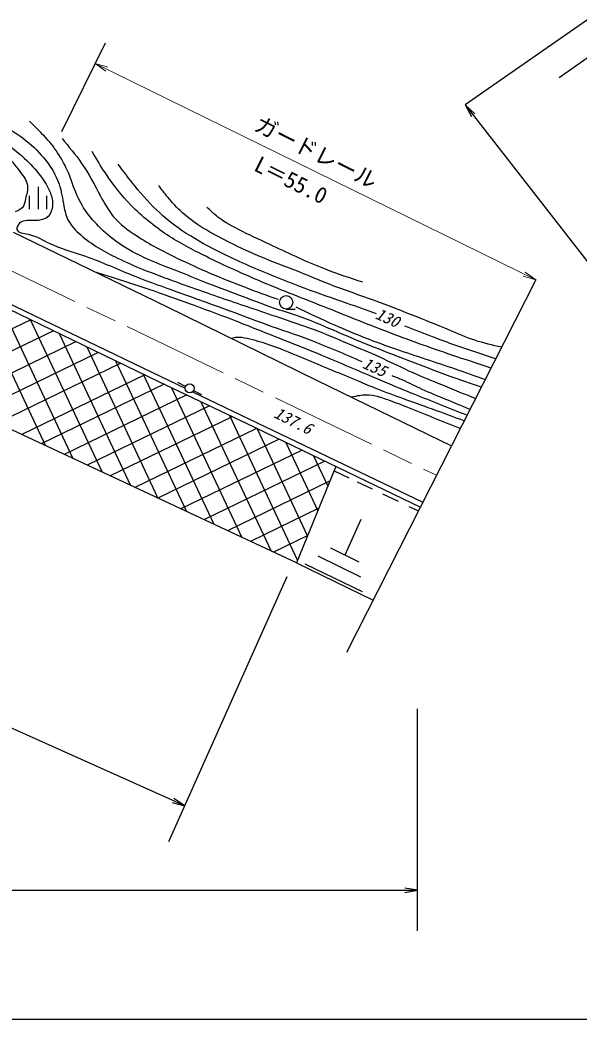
# Model space of a CAD drawing. Units: millimetres, scale not verified. Extents: x 40000 to 680000, y 20000 to 380000.
# Drawn here: x 191001 to 253872, y 205000 to 317316 of the extents above; entities that cross this region are included whole.
import ezdxf
from ezdxf.enums import TextEntityAlignment as Align

# ---------------------------------------------------------------- set-up
doc = ezdxf.new("R2010")
doc.units = ezdxf.units.MM
doc.header["$LTSCALE"] = 1000
doc.linetypes.add('CHAIN', pattern=[18.5, 12, -1.5, 3.5, -1.5])
for name, color, linetype, lineweight in [('M-BGD', 7, 'Continuous', 25), ('M-BMK', 2, 'CHAIN', 13), ('M-BMK-SRVR', 3, 'Continuous', 25), ('M-STR-STR3', 7, 'Continuous', 25), ('M-TTL-BAND', 7, 'Continuous', 25), ('M-TTL-TXT', 7, 'Continuous', 13)]:
    doc.layers.add(name, color=color, linetype=linetype, lineweight=lineweight)
doc.styles.add('ＭＳ ゴシック', font='')
doc.styles.get('ＭＳ ゴシック').set_extended_font_data('MS Gothic')

# ---------------------------------------------------------------- blocks, each defined once
blk = doc.blocks.new('open_arrow')
at = {"color": 0, "linetype": 'Continuous', "lineweight": -2}
blk.add_lwpolyline([(7.5, 1.25), (0, 0), (7.5, -1.25)], dxfattribs=at)

msp = doc.modelspace()

# ---------------------------------------------------------------- linework, layer by layer
at = {"layer": 'M-BGD'}
for p, q in [((193034, 298547), (193034, 296047)), ((192034, 297547), (192034, 296047)), ((194034, 296047), (194034, 297547)), ((190244, 293469), (207463, 285094)), ((222118, 256268), (146938, 291348)), ((183023, 288052), (206579, 276680)), ((183295, 288587), (206839, 277221)), ((185741, 286740), (193865, 269451)), ((188854, 285237), (196948, 268013)), ((207463, 285094), (224411, 276800)), ((220936, 284823), (221936, 284823)), ((192217, 283614), (178145, 276786)), ((192165, 283639), (200227, 266483)), ((194762, 282385), (180733, 275579)), ((195397, 282078), (203428, 264990)), ((197305, 281158), (183319, 274372)), ((199808, 279949), (185865, 273185)), ((198510, 280575), (206511, 263551)), ((202351, 278722), (188451, 271978)), ((201743, 279015), (209712, 262057)), ((204857, 277512), (212795, 260619)), ((205052, 277417), (191199, 270696)), ((207205, 276381), (193385, 269675)), ((206579, 276680), (216498, 271935)), ((206839, 277221), (209565, 275917)), ((209632, 276129), (208742, 276579)), ((224411, 276800), (239531, 269449)), ((208045, 275979), (215957, 259143)), ((210404, 275515), (216757, 272476)), ((210522, 275669), (211402, 275199)), ((209760, 275159), (195971, 268469)), ((211347, 274399), (219235, 257614)), ((212316, 273936), (198559, 267261)), ((214870, 272713), (201145, 266055)), ((214571, 272857), (222230, 256557)), ((216498, 271935), (236029, 262553)), ((216757, 272476), (236289, 263094)), ((217619, 271396), (203930, 264755)), ((217677, 271368), (223349, 259300)), ((220168, 270172), (206516, 263548)), ((220906, 269817), (224510, 262147)), ((222719, 268946), (209104, 262341)), ((225269, 267722), (211690, 261134)), ((224014, 268324), (225628, 264890)), ((226535, 267114), (222113, 256271)), ((226335, 266622), (227993, 265836)), ((225879, 265505), (214331, 259902)), ((228923, 265395), (230624, 264588)), ((231788, 264035), (233521, 263213)), ((224627, 262434), (216919, 258694)), ((234749, 262631), (235812, 262126)), ((229332, 261159), (227552, 257139)), ((223376, 259365), (219505, 257488)), ((229152, 256359), (225942, 257919)), ((222113, 256271), (230717, 252094)), ((229512, 253019), (223092, 256129)), ((229332, 254689), (224522, 257029))]:
    msp.add_line(p, q, dxfattribs=at)
for centre, radius in [((220936, 285573), 750), ((210085, 275901), 500)]:
    msp.add_circle(centre, radius, dxfattribs=at)
for points, knots in [([(170663, 306089), (171355, 306220), (172047, 306351), (172742, 306464), (173681, 306617), (174625, 306737), (175567, 306871), (176537, 307008), (177503, 307159), (178478, 307277), (179601, 307413), (180734, 307506), (181860, 307448), (183118, 307384), (184367, 307132), (185584, 306785), (186680, 306473), (187750, 306084), (188773, 305586), (190621, 304688), (192316, 303433), (193653, 301841), (194408, 300942), (195048, 299935), (195408, 298844), (195669, 298053), (195783, 297217), (195943, 296383), (196044, 295858), (196164, 295333), (196393, 294863), (196715, 294201), (197254, 293647), (197827, 293151), (199085, 292062), (200508, 291253), (201979, 290539), (202919, 290084), (203878, 289667), (204847, 289277), (206085, 288778), (207339, 288321), (208593, 287864), (209740, 287445), (210887, 287026), (212039, 286623), (214036, 285923), (216051, 285272), (218054, 284589), (219196, 284200), (220335, 283800), (221478, 283412), (222344, 283118), (223212, 282831), (224068, 282513), (225390, 282021), (226683, 281454), (227985, 280908), (229144, 280421), (230310, 279952), (231452, 279431), (232544, 278933), (233615, 278389), (234706, 277890), (235784, 277396), (236883, 276948), (237981, 276498), (239397, 275919), (240813, 275339), (242228, 274760)], [0, 0, 0, 0, 1, 1, 1, 2, 2, 2, 3, 3, 3, 4, 4, 4, 5, 5, 5, 6, 6, 6, 7, 7, 7, 8, 8, 8, 9, 9, 9, 10, 10, 10, 11, 11, 11, 12, 12, 12, 13, 13, 13, 14, 14, 14, 15, 15, 15, 16, 16, 16, 17, 17, 17, 18, 18, 18, 19, 19, 19, 20, 20, 20, 21, 21, 21, 22, 22, 22, 23, 23, 23, 23]), ([(174342, 305165), (174957, 305350), (175572, 305535), (176197, 305675), (177110, 305880), (178044, 305990), (178979, 306088), (179684, 306162), (180389, 306229), (181097, 306232), (182029, 306235), (182964, 306126), (183879, 305927), (184836, 305718), (185770, 305412), (186661, 305011), (187644, 304569), (188574, 304013), (189461, 303396), (190273, 302831), (191049, 302214), (191758, 301529), (192395, 300914), (192978, 300244), (193499, 299519), (193903, 298956), (194269, 298361), (194486, 297706), (194636, 297254), (194715, 296773), (194648, 296288), (194593, 295893), (194440, 295496), (194163, 295229), (193881, 294959), (193470, 294824), (193068, 294781), (192562, 294726), (192071, 294818), (191578, 294745), (191352, 294711), (191126, 294643), (190950, 294476), (190756, 294290), (190623, 293984), (190663, 293776), (190736, 293392), (191391, 293337), (191937, 293219), (192980, 292995), (193629, 292543), (194378, 292178), (195471, 291647), (196777, 291302), (198024, 290881), (199945, 290233), (201724, 289405), (203557, 288660), (205041, 288057), (206561, 287507), (208080, 286964), (210441, 286120), (212800, 285291), (215147, 284420), (216344, 283975), (217539, 283520), (218741, 283087), (220328, 282516), (221929, 281985), (223506, 281391), (225511, 280637), (227477, 279782), (229443, 278928)], [0, 0, 0, 0, 1, 1, 1, 2, 2, 2, 3, 3, 3, 4, 4, 4, 5, 5, 5, 6, 6, 6, 7, 7, 7, 8, 8, 8, 9, 9, 9, 10, 10, 10, 11, 11, 11, 12, 12, 12, 13, 13, 13, 14, 14, 14, 15, 15, 15, 16, 16, 16, 17, 17, 17, 18, 18, 18, 19, 19, 19, 20, 20, 20, 21, 21, 21, 22, 22, 22, 23, 23, 23, 24, 24, 24, 24]), ([(242878, 276040), (241714, 276435), (240550, 276830), (239393, 277248), (237764, 277835), (236152, 278467), (234535, 279088), (233098, 279640), (231659, 280183), (230232, 280758), (228898, 281295), (227575, 281860), (226251, 282427), (224915, 283000), (223578, 283576), (222206, 284054), (221320, 284363), (220419, 284630), (219530, 284932), (218385, 285320), (217259, 285766), (216127, 286194), (214801, 286697), (213466, 287176), (212146, 287693), (211130, 288091), (210122, 288511), (209107, 288913), (207539, 289533), (205952, 290110), (204441, 290860), (203390, 291382), (202375, 291988), (201444, 292701), (200687, 293282), (199985, 293934), (199347, 294649), (198765, 295301), (198237, 296005), (197827, 296768), (197270, 297804), (196933, 298947), (196478, 300043), (196137, 300866), (195729, 301663), (195237, 302397), (194360, 303706), (193215, 304817), (192069, 305929)], [0, 0, 0, 0, 1, 1, 1, 2, 2, 2, 3, 3, 3, 4, 4, 4, 5, 5, 5, 6, 6, 6, 7, 7, 7, 8, 8, 8, 9, 9, 9, 10, 10, 10, 11, 11, 11, 12, 12, 12, 13, 13, 13, 14, 14, 14, 15, 15, 15, 16, 16, 16, 16]), ([(190504, 295786), (190848, 295939), (191192, 296092), (191381, 296360), (191548, 296597), (191595, 296924), (191668, 297240), (191772, 297688), (191929, 298115), (191902, 298532), (191868, 299052), (191548, 299555), (191219, 300022), (190727, 300721), (190216, 301338), (189622, 301888), (188746, 302700), (187691, 303366), (186571, 303845), (185636, 304244), (184656, 304512), (183663, 304688), (182631, 304872), (181585, 304956), (180522, 304921), (179760, 304897), (178989, 304811), (178297, 304527), (177934, 304378), (177593, 304174), (177253, 303970)], [0, 0, 0, 0, 1, 1, 1, 2, 2, 2, 3, 3, 3, 4, 4, 4, 5, 5, 5, 6, 6, 6, 7, 7, 7, 8, 8, 8, 9, 9, 9, 10, 10, 10, 10]), ([(195729, 303983), (196498, 303076), (197266, 302169), (197935, 301197), (198734, 300035), (199389, 298779), (200063, 297521), (200490, 296723), (200925, 295925), (201495, 295238), (202209, 294377), (203134, 293692), (204087, 293071), (205557, 292114), (207092, 291312), (208653, 290556), (211150, 289346), (213715, 288253), (216314, 287267), (217547, 286800), (218788, 286356), (220029, 285913)], [0, 0, 0, 0, 1, 1, 1, 2, 2, 2, 3, 3, 3, 4, 4, 4, 5, 5, 5, 6, 6, 6, 7, 7, 7, 7]), ([(243966, 278181), (242499, 278664), (241032, 279148), (239570, 279644), (237116, 280478), (234676, 281349), (232256, 282276), (229899, 283178), (227562, 284133), (225214, 285062), (222889, 285982), (220553, 286877), (218249, 287848), (216106, 288750), (213991, 289718), (211903, 290750), (210421, 291482), (208954, 292246), (207570, 293149), (206102, 294106), (204729, 295219), (203507, 296476), (202424, 297591), (201459, 298818), (200605, 300114), (200088, 300897), (199611, 301705), (199134, 302513)], [0, 0, 0, 0, 1, 1, 1, 2, 2, 2, 3, 3, 3, 4, 4, 4, 5, 5, 5, 6, 6, 6, 7, 7, 7, 8, 8, 8, 9, 9, 9, 9]), ([(231106, 284291), (230006, 284679), (228906, 285068), (227805, 285452), (226221, 286004), (224634, 286546), (223061, 287128), (222032, 287508), (221010, 287905), (219992, 288314), (218042, 289098), (216110, 289928), (214216, 290841), (212833, 291507), (211471, 292218), (210168, 293033), (208932, 293805), (207749, 294672), (206677, 295656), (205689, 296563), (204794, 297571), (203950, 298615), (203291, 299432), (202663, 300271), (202036, 301110)], [0, 0, 0, 0, 1, 1, 1, 2, 2, 2, 3, 3, 3, 4, 4, 4, 5, 5, 5, 6, 6, 6, 7, 7, 7, 8, 8, 8, 8]), ([(245159, 280531), (244146, 280754), (243132, 280978), (242151, 281303), (241181, 281623), (240243, 282043), (239299, 282444), (237880, 283047), (236449, 283610), (235018, 284176), (233706, 284696), (232394, 285220), (231068, 285705), (229348, 286336), (227603, 286902), (225896, 287566), (224555, 288086), (223238, 288667), (221901, 289196), (220592, 289715), (219263, 290185), (217964, 290725), (216612, 291288), (215292, 291927), (213989, 292598), (213041, 293087), (212102, 293592), (211208, 294173), (210527, 294615), (209872, 295100), (209269, 295642), (208671, 296180), (208124, 296774), (207616, 297397), (207263, 297830), (206929, 298277), (206595, 298724)], [0, 0, 0, 0, 1, 1, 1, 2, 2, 2, 3, 3, 3, 4, 4, 4, 5, 5, 5, 6, 6, 6, 7, 7, 7, 8, 8, 8, 9, 9, 9, 10, 10, 10, 11, 11, 11, 12, 12, 12, 12]), ([(229576, 287826), (228156, 288288), (226736, 288750), (225345, 289288), (223345, 290061), (221403, 290990), (219464, 291902), (218316, 292441), (217170, 292975), (216024, 293536), (215059, 294008), (214094, 294501), (213258, 295161), (212822, 295504), (212421, 295894), (212019, 296283)], [0, 0, 0, 0, 1, 1, 1, 2, 2, 2, 3, 3, 3, 4, 4, 4, 5, 5, 5, 5]), ([(241269, 272871), (240280, 273268), (239290, 273665), (238300, 274059), (237339, 274441), (236377, 274820), (235418, 275207), (233201, 276100), (231000, 277029), (228804, 277972), (227336, 278602), (225871, 279237), (224394, 279842), (223010, 280409), (221615, 280949), (220224, 281500), (218585, 282149), (216951, 282814), (215307, 283451), (213790, 284038), (212264, 284600), (210737, 285161), (209200, 285726), (207662, 286288), (206113, 286818), (204588, 287340), (203053, 287829), (201516, 288315), (200877, 288517), (200238, 288718), (199599, 288919)], [0, 0, 0, 0, 1, 1, 1, 2, 2, 2, 3, 3, 3, 4, 4, 4, 5, 5, 5, 6, 6, 6, 7, 7, 7, 8, 8, 8, 9, 9, 9, 10, 10, 10, 10]), ([(222012, 285062), (223457, 284370), (224901, 283678), (226365, 283030), (228645, 282022), (230974, 281120), (233330, 280302), (235527, 279540), (237748, 278850), (239947, 278097), (241074, 277710), (242196, 277307), (243317, 276904)], [0, 0, 0, 0, 1, 1, 1, 2, 2, 2, 3, 3, 3, 4, 4, 4, 4]), ([(244497, 279227), (242998, 279709), (241499, 280191), (240017, 280721), (239140, 281034), (238268, 281364), (237397, 281695), (236361, 282090), (235326, 282487), (234290, 282883)], [0, 0, 0, 0, 1, 1, 1, 2, 2, 2, 3, 3, 3, 3]), ([(240951, 272244), (239917, 272628), (238884, 273011), (237849, 273388), (236617, 273836), (235383, 274275), (234150, 274720), (233142, 275084), (232136, 275451), (231141, 275848), (230443, 276127), (229750, 276420), (229057, 276710), (227166, 277501), (225270, 278269), (223378, 279067), (221924, 279680), (220473, 280311), (218988, 280813), (218194, 281081), (217390, 281312), (216555, 281500), (216166, 281588), (215770, 281666), (215383, 281625), (215188, 281604), (214994, 281554), (214801, 281503)], [0, 0, 0, 0, 1, 1, 1, 2, 2, 2, 3, 3, 3, 4, 4, 4, 5, 5, 5, 6, 6, 6, 7, 7, 7, 8, 8, 8, 9, 9, 9, 9]), ([(241604, 273531), (240700, 273909), (239797, 274287), (238890, 274659), (238002, 275024), (237111, 275383), (236240, 275786), (235506, 276126), (234787, 276498), (234047, 276822), (233655, 276993), (233257, 277151), (232859, 277309)], [0, 0, 0, 0, 1, 1, 1, 2, 2, 2, 3, 3, 3, 4, 4, 4, 4]), ([(240519, 271394), (239497, 271795), (238476, 272195), (237457, 272604), (236443, 273012), (235432, 273428), (234416, 273827), (233685, 274114), (232952, 274393), (232207, 274657), (231684, 274843), (231155, 275022), (230608, 275096), (230138, 275160), (229654, 275148), (229182, 275080), (228884, 275038), (228591, 274974), (228298, 274910)], [0, 0, 0, 0, 1, 1, 1, 2, 2, 2, 3, 3, 3, 4, 4, 4, 5, 5, 5, 6, 6, 6, 6])]:
    msp.add_open_spline(points, degree=3, knots=knots, dxfattribs=at)
at = {"layer": 'M-BMK'}
msp.add_line((169694, 298867), (237843, 266126), dxfattribs=at)
at = {"layer": 'M-BMK-SRVR'}
for p, q in [((288931, 341065), (241073, 307773)), ((249006, 288104), (227730, 246213))]:
    msp.add_line(p, q, dxfattribs=at)
at = {"layer": 'M-STR-STR3'}
for p, q in [((259634, 316493), (251654, 310810)), ((195707, 304771), (200614, 314766)), ((241073, 307773), (286290, 249727)), ((209534, 228980), (132675, 263304)), ((221025, 254711), (207717, 224913)), ((235714, 214932), (235714, 239875)), ((78071, 219470), (235714, 219470))]:
    msp.add_line(p, q, dxfattribs=at)
at = {"layer": 'M-TTL-BAND'}
msp.add_line((40000, 205000), (579000, 205000), dxfattribs=at)
at = {"layer": 'M-TTL-TXT'}
msp.add_line((249006, 288104), (199466, 312428), dxfattribs=at)

# ---------------------------------------------------------------- block references
at = {"layer": 'M-STR-STR3', "xscale": 193, "yscale": 193}
for p, rotation in [((241073, 307773), 307.9), ((209534, 228980), 155.9), ((235714, 219470), 180)]:
    msp.add_blockref('open_arrow', p, dxfattribs=dict(at, rotation=rotation))
at = {"layer": 'M-TTL-TXT', "xscale": 193, "yscale": 193}
for p, rotation in [((199466, 312428), 333.8), ((249006, 288104), 153.8)]:
    msp.add_blockref('open_arrow', p, dxfattribs=dict(at, rotation=rotation))

# ---------------------------------------------------------------- texts
at = {"layer": 'M-BGD', "style": 'ＭＳ ゴシック', "oblique": 15}
for s, rotation, p in [('130', 335.624, (230675, 283446)), ('135', 335.624, (229229, 277891)), ('137.6', 333.281, (219247, 272337))]:
    msp.add_text(s, height=1320, rotation=rotation, dxfattribs=at).set_placement(p, align=Align.BOTTOM_LEFT)
at = {"layer": 'M-STR-STR3', "style": 'ＭＳ ゴシック'}
for s, rotation, p in [('ガードレール', 333.313, (216950, 304501)), ('L＝55.0', 333.435, (216928, 299965))]:
    msp.add_text(s, height=1833, rotation=rotation, dxfattribs=at).set_placement(p, align=Align.BOTTOM_LEFT)

doc.saveas('drawing.dxf')
